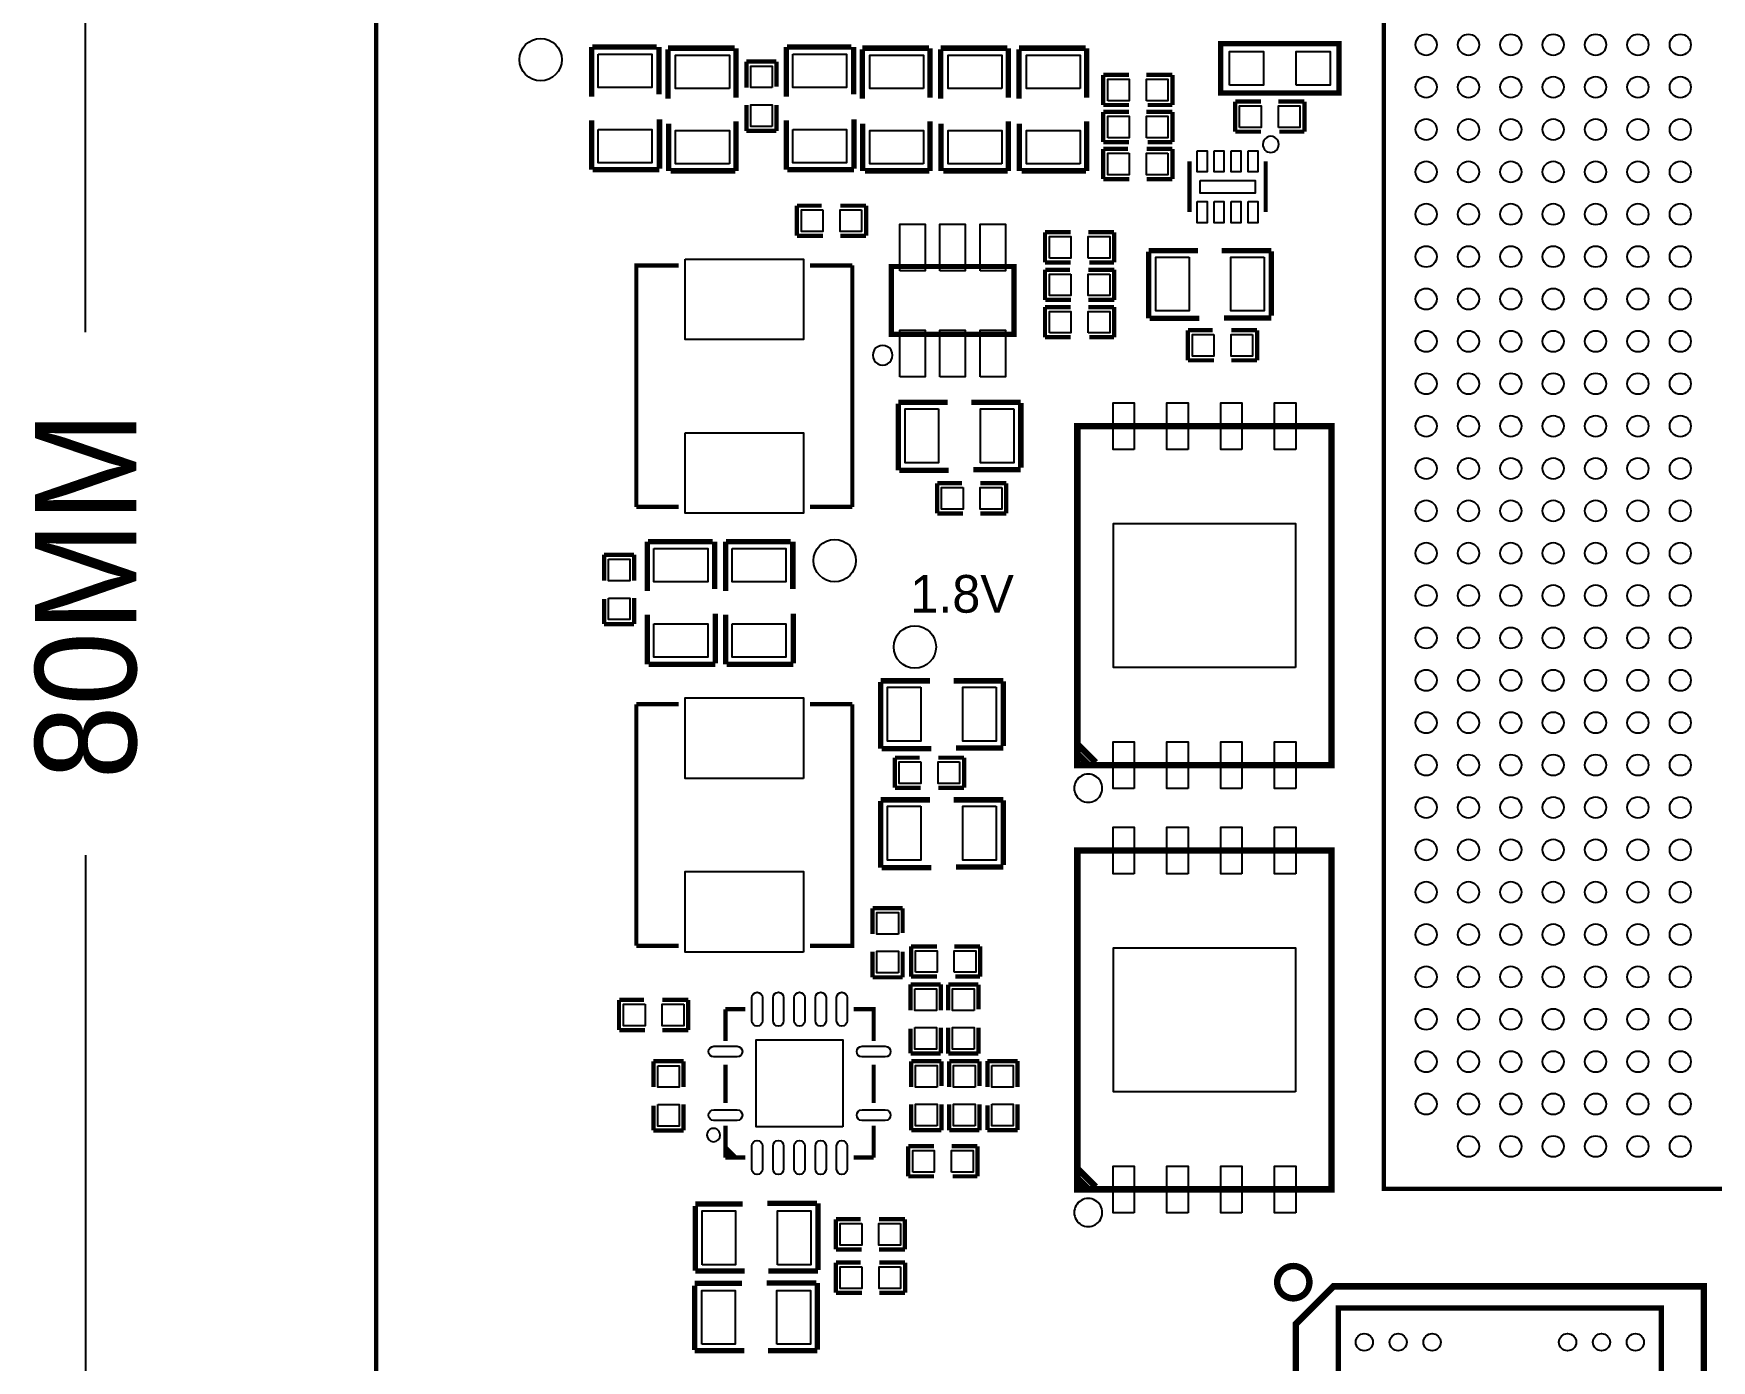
# Model space of a CAD drawing. Extents: x -9.4 to 80, y -0.1 to 86.6.
# Drawn here: x -8.09 to 31.53, y 20.51 to 51.83 of the extents above; entities that cross this region are included whole.
import ezdxf

# ---------------------------------------------------------------- set-up
doc = ezdxf.new("R2010")
doc.units = 0
for name, color, linetype in [('BG_DIMENSION', 85, 'CONTINUOUS'), ('BG_OUTLINE', 254, 'CONTINUOUS'), ('PG_SILKSCREEN_TOP', 2, 'CONTINUOUS'), ('PIN_TOP', 1, 'CONTINUOUS')]:
    doc.layers.add(name, color=color, linetype=linetype)

msp = doc.modelspace()

# ---------------------------------------------------------------- linework, layer by layer
at = {"layer": 'BG_DIMENSION'}
for points in [[(-6.859016, 44.784264), (-6.859016, 79.999992)], [(-6.859016, 32.439864), (-6.859016, 0)]]:
    msp.add_lwpolyline(points, dxfattribs=at)
at = {"layer": 'BG_OUTLINE', "const_width": 0.1}
msp.add_lwpolyline([(0, 0), (79.999992, 0), (79.999992, 79.999992), (0, 79.999992), (0, 0)], dxfattribs=at)
at = {"layer": 'PG_SILKSCREEN_TOP'}
for points, const_width in [([(23.791443, 24.56622), (63.791465, 24.56622), (63.791465, 64.566241), (23.791443, 64.566241), (23.791443, 24.56622)], 0.1), ([(5.089906, 51.5112), (5.089906, 50.3428)], 0.127), ([(6.626606, 51.5112), (5.102606, 51.5112)], 0.127), ([(6.677406, 50.3936), (6.677406, 51.5112)], 0.127), ([(6.894068, 51.4858), (8.468868, 51.4858)], 0.127), ([(6.894068, 50.292), (6.894068, 51.4604)], 0.127), ([(8.494268, 51.4858), (8.494268, 50.3174)], 0.127), ([(9.68502, 51.5112), (9.68502, 50.3428)], 0.127), ([(11.22172, 51.5112), (9.69772, 51.5112)], 0.127), ([(11.27252, 50.3936), (11.27252, 51.5112)], 0.127), ([(11.477473, 51.4858), (13.052273, 51.4858)], 0.127), ([(11.477473, 50.292), (11.477473, 51.4604)], 0.127), ([(13.077673, 51.4858), (13.077673, 50.3174)], 0.127), ([(13.325856, 51.4858), (14.900656, 51.4858)], 0.127), ([(13.325856, 50.292), (13.325856, 51.4604)], 0.127), ([(14.926056, 51.4858), (14.926056, 50.3174)], 0.127), ([(15.175357, 51.4858), (16.750157, 51.4858)], 0.127), ([(15.175357, 50.292), (15.175357, 51.4604)], 0.127), ([(16.775557, 51.4858), (16.775557, 50.3174)], 0.127), ([(22.733279, 50.426493), (19.939279, 50.426493), (19.939279, 51.594893), (22.733279, 51.594893), (22.733279, 50.426493)], 0.127), ([(8.741461, 51.169113), (9.452661, 51.169113)], 0.1016), ([(8.741461, 50.555119), (8.741461, 51.164719)], 0.1016), ([(9.452661, 51.164719), (9.452661, 50.580519)], 0.1016), ([(17.166793, 50.855753), (17.166793, 50.144553)], 0.1016), ([(17.166793, 50.855753), (17.776393, 50.855753)], 0.1016), ([(18.187187, 50.855753), (18.796787, 50.855753)], 0.1016), ([(18.801207, 50.855753), (18.801207, 50.144553)], 0.1016), ([(8.741461, 49.534724), (8.741461, 50.144324)], 0.1016), ([(9.452661, 49.534724), (9.452661, 50.144324)], 0.1016), ([(17.166793, 50.144553), (17.776393, 50.144553)], 0.1016), ([(17.166793, 49.98151), (17.166793, 49.27031)], 0.1016), ([(17.166793, 49.98151), (17.776393, 49.98151)], 0.1016), ([(18.187187, 49.98151), (18.796787, 49.98151)], 0.1016), ([(18.796787, 50.144553), (18.212587, 50.144553)], 0.1016), ([(18.801207, 49.98151), (18.801207, 49.27031)], 0.1016), ([(20.28256, 50.226595), (20.28256, 49.515395)], 0.1016), ([(20.28256, 50.226595), (20.89216, 50.226595)], 0.1016), ([(21.302955, 50.226595), (21.912555, 50.226595)], 0.1016), ([(21.916949, 50.226595), (21.916949, 49.515395)], 0.1016), ([(5.089906, 48.6156), (5.089906, 49.784)], 0.127), ([(6.690106, 49.8094), (6.690106, 48.641)], 0.127), ([(6.906768, 49.7078), (6.906768, 48.5902)], 0.127), ([(8.494268, 48.5902), (8.494268, 49.7586)], 0.127), ([(8.741461, 49.534724), (9.452661, 49.534724)], 0.1016), ([(9.68502, 48.6156), (9.68502, 49.784)], 0.127), ([(11.28522, 49.8094), (11.28522, 48.641)], 0.127), ([(11.490173, 49.7078), (11.490173, 48.5902)], 0.127), ([(13.077673, 48.5902), (13.077673, 49.7586)], 0.127), ([(13.338556, 49.7078), (13.338556, 48.5902)], 0.127), ([(14.926056, 48.5902), (14.926056, 49.7586)], 0.127), ([(15.188057, 49.7078), (15.188057, 48.5902)], 0.127), ([(16.775557, 48.5902), (16.775557, 49.7586)], 0.127), ([(20.28256, 49.515395), (20.89216, 49.515395)], 0.1016), ([(21.912555, 49.515395), (21.328355, 49.515395)], 0.1016), ([(17.166768, 48.396068), (17.166768, 49.107268)], 0.1016), ([(17.166793, 49.27031), (17.776393, 49.27031)], 0.1016), ([(17.171187, 49.107268), (17.755387, 49.107268)], 0.1016), ([(18.801182, 49.107268), (18.191582, 49.107268)], 0.1016), ([(18.796787, 49.27031), (18.212587, 49.27031)], 0.1016), ([(18.801182, 48.396068), (18.801182, 49.107268)], 0.1016), ([(19.203111, 48.815676), (19.203111, 47.615678)], 0.1), ([(21.003108, 48.815676), (21.003108, 47.615678)], 0.1), ([(6.690106, 48.6156), (5.115306, 48.6156)], 0.127), ([(6.957568, 48.5902), (8.481568, 48.5902)], 0.127), ([(11.28522, 48.6156), (9.71042, 48.6156)], 0.127), ([(11.540973, 48.5902), (13.064973, 48.5902)], 0.127), ([(13.389356, 48.5902), (14.913356, 48.5902)], 0.127), ([(15.238857, 48.5902), (16.762857, 48.5902)], 0.127), ([(17.780787, 48.396068), (17.171187, 48.396068)], 0.1016), ([(18.801182, 48.396068), (18.191582, 48.396068)], 0.1016), ([(9.934321, 47.057183), (9.934321, 47.768383)], 0.1016), ([(9.938741, 47.768383), (10.522941, 47.768383)], 0.1016), ([(11.568735, 47.768383), (10.959135, 47.768383)], 0.1016), ([(11.568735, 47.057183), (11.568735, 47.768383)], 0.1016), ([(15.792145, 47.140216), (15.792145, 46.429016)], 0.1016), ([(15.792145, 47.140216), (16.401745, 47.140216)], 0.1016), ([(16.812539, 47.140216), (17.422139, 47.140216)], 0.1016), ([(17.426559, 47.140216), (17.426559, 46.429016)], 0.1016), ([(10.548341, 47.057183), (9.938741, 47.057183)], 0.1016), ([(11.568735, 47.057183), (10.959135, 47.057183)], 0.1016), ([(18.240223, 46.706409), (19.408623, 46.706409)], 0.127), ([(21.135823, 46.706409), (19.967423, 46.706409)], 0.127), ([(21.135823, 45.169709), (21.135823, 46.693709)], 0.127), ([(6.142888, 40.658212), (6.142888, 46.358226), (7.142886, 46.358226)], 0.1), ([(10.24288, 46.358226), (11.242878, 46.358226)], 0.1), ([(11.242878, 40.658212), (11.242878, 46.358226)], 0.1), ([(12.161037, 46.332623), (15.061032, 46.332623), (15.061032, 44.732626), (12.161037, 44.732626), (12.161037, 46.332623)], 0.124993), ([(15.792145, 46.429016), (16.401745, 46.429016)], 0.1016), ([(17.422139, 46.429016), (16.837939, 46.429016)], 0.1016), ([(18.240223, 45.106209), (18.240223, 46.681009)], 0.127), ([(15.79212, 45.545756), (15.79212, 46.256956)], 0.1016), ([(15.796539, 46.256956), (16.380739, 46.256956)], 0.1016), ([(17.426534, 46.256956), (16.816934, 46.256956)], 0.1016), ([(17.426534, 45.545756), (17.426534, 46.256956)], 0.1016), ([(16.406139, 45.545756), (15.796539, 45.545756)], 0.1016), ([(17.426534, 45.545756), (16.816934, 45.545756)], 0.1016), ([(15.792145, 45.373696), (15.792145, 44.662496)], 0.1016), ([(15.792145, 45.373696), (16.401745, 45.373696)], 0.1016), ([(16.812539, 45.373696), (17.422139, 45.373696)], 0.1016), ([(17.426559, 45.373696), (17.426559, 44.662496)], 0.1016), ([(19.434023, 45.106209), (18.265623, 45.106209)], 0.127), ([(20.018223, 45.118909), (21.135823, 45.118909)], 0.127), ([(19.165519, 44.118149), (19.165519, 44.829349)], 0.1016), ([(19.169913, 44.829349), (19.754113, 44.829349)], 0.1016), ([(20.799908, 44.829349), (20.190308, 44.829349)], 0.1016), ([(20.799908, 44.118149), (20.799908, 44.829349)], 0.1016), ([(15.792145, 44.662496), (16.401745, 44.662496)], 0.1016), ([(17.422139, 44.662496), (16.837939, 44.662496)], 0.1016), ([(19.779513, 44.118149), (19.169913, 44.118149)], 0.1016), ([(20.799908, 44.118149), (20.190308, 44.118149)], 0.1016), ([(12.326137, 43.123993), (13.494537, 43.123993)], 0.127), ([(15.221737, 43.123993), (14.053337, 43.123993)], 0.127), ([(12.326137, 41.523793), (12.326137, 43.098593)], 0.127), ([(15.221737, 41.587293), (15.221737, 43.111293)], 0.127), ([(22.556267, 34.566098), (22.556267, 42.566107), (16.556279, 42.566107), (16.556279, 34.566098), (22.556267, 34.566098)], 0.1524), ([(14.104137, 41.536493), (15.221737, 41.536493)], 0.127), ([(13.519937, 41.523793), (12.351537, 41.523793)], 0.127), ([(13.24422, 40.505278), (13.24422, 41.216478)], 0.1016), ([(13.248615, 41.216478), (13.832815, 41.216478)], 0.1016), ([(14.878609, 41.216478), (14.269009, 41.216478)], 0.1016), ([(14.878609, 40.505278), (14.878609, 41.216478)], 0.1016), ([(7.142886, 40.658212), (6.142888, 40.658212)], 0.1), ([(10.24288, 40.658212), (11.242878, 40.658212)], 0.1), ([(13.858215, 40.505278), (13.248615, 40.505278)], 0.1016), ([(14.878609, 40.505278), (14.269009, 40.505278)], 0.1016), ([(6.406134, 39.840433), (6.406134, 38.672033)], 0.127), ([(7.942834, 39.840433), (6.418834, 39.840433)], 0.127), ([(7.993634, 38.722833), (7.993634, 39.840433)], 0.127), ([(8.250936, 39.840433), (8.250936, 38.672033)], 0.127), ([(9.787636, 39.840433), (8.263636, 39.840433)], 0.127), ([(9.838436, 38.722833), (9.838436, 39.840433)], 0.127), ([(5.380863, 39.529055), (5.380863, 38.919455)], 0.1016), ([(6.092063, 39.529055), (5.380863, 39.529055)], 0.1016), ([(6.092063, 39.529055), (6.092063, 38.919455)], 0.1016), ([(5.380863, 37.899061), (5.380863, 38.483261)], 0.1016), ([(6.092063, 38.508661), (6.092063, 37.899061)], 0.1016), ([(6.406134, 36.944833), (6.406134, 38.113233)], 0.127), ([(8.006334, 38.138633), (8.006334, 36.970233)], 0.127), ([(8.250936, 36.944833), (8.250936, 38.113233)], 0.127), ([(9.851136, 38.138633), (9.851136, 36.970233)], 0.127), ([(6.092063, 37.894641), (5.380863, 37.894641)], 0.1016), ([(8.006334, 36.944833), (6.431534, 36.944833)], 0.127), ([(9.851136, 36.944833), (8.276336, 36.944833)], 0.127), ([(11.911076, 36.553953), (13.079476, 36.553953)], 0.127), ([(11.911076, 34.953753), (11.911076, 36.528553)], 0.127), ([(14.806676, 36.553953), (13.638276, 36.553953)], 0.127), ([(14.806676, 35.017253), (14.806676, 36.541253)], 0.127), ([(6.142914, 36.000715), (6.142914, 30.300701)], 0.1), ([(7.142912, 36.000715), (6.142914, 36.000715)], 0.1), ([(11.242904, 36.000715), (11.242904, 30.300701), (10.242906, 30.300701)], 0.1), ([(10.242906, 36.000715), (11.242904, 36.000715)], 0.1), ([(13.104876, 34.953753), (11.936476, 34.953753)], 0.127), ([(13.689076, 34.966453), (14.806676, 34.966453)], 0.127), ([(16.813073, 34.578315), (16.559073, 34.832315)], 0.1524), ([(16.990873, 34.629115), (16.584473, 35.035515)], 0.1524), ([(12.246534, 34.02965), (12.246534, 34.74085)], 0.1016), ([(12.250928, 34.74085), (12.835128, 34.74085)], 0.1016), ([(13.880922, 34.74085), (13.271322, 34.74085)], 0.1016), ([(13.880922, 34.02965), (13.880922, 34.74085)], 0.1016), ([(12.860528, 34.02965), (12.250928, 34.02965)], 0.1016), ([(13.880922, 34.02965), (13.271322, 34.02965)], 0.1016), ([(11.911076, 33.745602), (13.079476, 33.745602)], 0.127), ([(11.911076, 32.145402), (11.911076, 33.720202)], 0.127), ([(14.806676, 33.745602), (13.638276, 33.745602)], 0.127), ([(14.806676, 32.208902), (14.806676, 33.732902)], 0.127), ([(22.556267, 24.551411), (22.556267, 32.551421), (16.556279, 32.551421), (16.556279, 24.551411), (22.556267, 24.551411)], 0.1524), ([(13.104876, 32.145402), (11.936476, 32.145402)], 0.127), ([(13.689076, 32.158102), (14.806676, 32.158102)], 0.127), ([(11.720373, 31.19054), (12.431573, 31.19054)], 0.1016), ([(11.720373, 30.57652), (11.720373, 31.18612)], 0.1016), ([(12.431573, 31.18612), (12.431573, 30.60192)], 0.1016), ([(7.142912, 30.300701), (6.142914, 30.300701)], 0.1), ([(11.720373, 29.556126), (11.720373, 30.165726)], 0.1016), ([(12.431573, 29.556126), (12.431573, 30.165726)], 0.1016), ([(12.629058, 30.284369), (12.629058, 29.573169)], 0.1016), ([(12.629058, 30.284369), (13.238658, 30.284369)], 0.1016), ([(13.649452, 30.284369), (14.259052, 30.284369)], 0.1016), ([(14.263472, 30.284369), (14.263472, 29.573169)], 0.1016), ([(11.720373, 29.556126), (12.431573, 29.556126)], 0.1016), ([(12.618466, 29.3894), (12.618466, 28.7798)], 0.1016), ([(13.329666, 29.3894), (12.618466, 29.3894)], 0.1016), ([(12.629058, 29.573169), (13.238658, 29.573169)], 0.1016), ([(13.329666, 29.3894), (13.329666, 28.7798)], 0.1016), ([(13.507517, 29.389426), (14.218717, 29.389426)], 0.1016), ([(13.507517, 28.775406), (13.507517, 29.385006)], 0.1016), ([(14.259052, 29.573169), (13.674852, 29.573169)], 0.1016), ([(14.218717, 29.385006), (14.218717, 28.800806)], 0.1016), ([(5.734482, 28.310637), (5.734482, 29.021837)], 0.1016), ([(5.738876, 29.021837), (6.323076, 29.021837)], 0.1016), ([(7.36887, 29.021837), (6.75927, 29.021837)], 0.1016), ([(7.36887, 28.310637), (7.36887, 29.021837)], 0.1016), ([(8.71695, 28.803625), (8.246974, 28.803625)], 0.1), ([(8.246974, 28.053614), (8.246974, 28.803625)], 0.1), ([(11.276965, 28.803625), (11.746967, 28.803625), (11.746967, 28.053614)], 0.1), ([(6.348476, 28.310637), (5.738876, 28.310637)], 0.1016), ([(7.36887, 28.310637), (6.75927, 28.310637)], 0.1016), ([(12.618466, 27.759406), (12.618466, 28.343606)], 0.1016), ([(13.329666, 28.369006), (13.329666, 27.759406)], 0.1016), ([(13.507517, 27.755012), (13.507517, 28.364612)], 0.1016), ([(14.218717, 27.755012), (14.218717, 28.364612)], 0.1016), ([(13.329666, 27.754986), (12.618466, 27.754986)], 0.1016), ([(13.507517, 27.755012), (14.218717, 27.755012)], 0.1016), ([(6.54685, 27.575332), (6.54685, 26.965732)], 0.1016), ([(7.25805, 27.575332), (6.54685, 27.575332)], 0.1016), ([(7.25805, 27.575332), (7.25805, 26.965732)], 0.1016), ([(8.246974, 27.49362), (8.246974, 26.593622)], 0.1), ([(11.746967, 27.49362), (11.746967, 26.593622)], 0.1), ([(12.634468, 27.580946), (13.345668, 27.580946)], 0.1016), ([(12.634468, 26.966926), (12.634468, 27.576526)], 0.1016), ([(13.345668, 27.576526), (13.345668, 26.992326)], 0.1016), ([(13.533222, 27.58092), (14.244422, 27.58092)], 0.1016), ([(13.533222, 26.966926), (13.533222, 27.576526)], 0.1016), ([(14.244422, 27.576526), (14.244422, 26.992326)], 0.1016), ([(14.431975, 27.58092), (14.431975, 26.97132)], 0.1016), ([(15.143175, 27.58092), (14.431975, 27.58092)], 0.1016), ([(15.143175, 27.58092), (15.143175, 26.97132)], 0.1016), ([(6.54685, 25.945338), (6.54685, 26.529538)], 0.1016), ([(7.25805, 26.554938), (7.25805, 25.945338)], 0.1016), ([(12.634468, 25.946532), (12.634468, 26.556132)], 0.1016), ([(13.345668, 25.946532), (13.345668, 26.556132)], 0.1016), ([(13.533222, 25.946532), (13.533222, 26.556132)], 0.1016), ([(14.244422, 25.946532), (14.244422, 26.556132)], 0.1016), ([(14.431975, 25.950926), (14.431975, 26.535126)], 0.1016), ([(15.143175, 26.560526), (15.143175, 25.950926)], 0.1016), ([(7.25805, 25.940944), (6.54685, 25.940944)], 0.1016), ([(8.246974, 26.053618), (8.246974, 25.303607)], 0.1), ([(11.746967, 26.053618), (11.746967, 25.303607)], 0.1), ([(12.634468, 25.946532), (13.345668, 25.946532)], 0.1016), ([(13.533222, 25.946532), (14.244422, 25.946532)], 0.1016), ([(15.143175, 25.946506), (14.431975, 25.946506)], 0.1016), ([(8.376971, 25.303607), (8.246974, 25.433604)], 0.1), ([(8.486953, 25.303607), (8.256956, 25.533604)], 0.1), ([(12.564542, 25.570434), (12.564542, 24.859234)], 0.1016), ([(12.564542, 25.570434), (13.174142, 25.570434)], 0.1016), ([(13.584936, 25.570434), (14.194536, 25.570434)], 0.1016), ([(14.19893, 25.570434), (14.19893, 24.859234)], 0.1016), ([(8.246974, 25.303607), (8.71695, 25.303607)], 0.1), ([(11.276965, 25.303607), (11.746967, 25.303607)], 0.1), ([(16.990873, 24.614403), (16.584473, 25.020803)], 0.1524), ([(12.564542, 24.859234), (13.174142, 24.859234)], 0.1016), ([(14.194536, 24.859234), (13.610336, 24.859234)], 0.1016), ([(16.813073, 24.563603), (16.559073, 24.817603)], 0.1524), ([(8.653272, 24.209705), (7.535672, 24.209705)], 0.127), ([(7.535672, 24.158905), (7.535672, 22.634905)], 0.127), ([(9.237472, 24.222405), (10.405872, 24.222405)], 0.127), ([(10.431272, 24.222405), (10.431272, 22.647605)], 0.127), ([(10.851566, 23.135133), (10.851566, 23.846333)], 0.1016), ([(10.85596, 23.846333), (11.44016, 23.846333)], 0.1016), ([(12.485954, 23.846333), (11.876354, 23.846333)], 0.1016), ([(12.485954, 23.135133), (12.485954, 23.846333)], 0.1016), ([(11.46556, 23.135133), (10.85596, 23.135133)], 0.1016), ([(12.485954, 23.135133), (11.876354, 23.135133)], 0.1016), ([(7.535672, 22.622205), (8.704072, 22.622205)], 0.127), ([(10.431272, 22.622205), (9.262872, 22.622205)], 0.127), ([(10.853852, 22.111767), (10.853852, 22.822967)], 0.1016), ([(10.858246, 22.822967), (11.442446, 22.822967)], 0.1016), ([(12.48824, 22.822967), (11.87864, 22.822967)], 0.1016), ([(12.48824, 22.111767), (12.48824, 22.822967)], 0.1016), ([(8.639048, 22.332645), (7.521448, 22.332645)], 0.127), ([(7.521448, 22.281845), (7.521448, 20.757845)], 0.127), ([(9.223248, 22.345345), (10.391648, 22.345345)], 0.127), ([(10.417048, 22.345345), (10.417048, 20.770545)], 0.127), ([(31.348832, 7.626934), (21.713647, 7.626934), (21.713647, 21.372932), (22.602647, 22.261932), (31.348832, 22.261932), (31.348832, 7.626934)], 0.1524), ([(11.467846, 22.111767), (10.858246, 22.111767)], 0.1016), ([(12.48824, 22.111767), (11.87864, 22.111767)], 0.1016), ([(30.34124, 21.751646), (22.72124, 21.751646), (22.72124, 8.137246), (30.34124, 8.137246), (30.34124, 21.751646)], 0.127), ([(7.521448, 20.745145), (8.689848, 20.745145)], 0.127), ([(10.417048, 20.745145), (9.248648, 20.745145)], 0.127)]:
    msp.add_lwpolyline(points, dxfattribs=dict(at, const_width=const_width))
for points in [[(21.313115, 49.2157, 1), (20.933105, 49.215676, 1)], [(12.194235, 44.237224, 1), (11.72582, 44.237204, 1)], [(17.144263, 34.019515, 1), (16.481887, 34.019505, 1)], [(8.123453, 25.833603, 1), (7.810469, 25.833628, 1)], [(17.144263, 24.004803, 1), (16.481873, 24.004829, 1)]]:
    msp.add_lwpolyline(points, format="xyb", close=True, dxfattribs=at)
at = {"layer": 'PG_SILKSCREEN_TOP', "const_width": 0.1524}
msp.add_lwpolyline([(22.03544, 22.361246, 0.999995), (21.27344, 22.361246, 1.000005), (22.03544, 22.361246)], format="xyb", dxfattribs=at)
at = {"layer": 'PIN_TOP'}
for points in [[(5.242306, 51.3461), (6.512306, 51.3461), (6.512306, 50.5587), (5.242306, 50.5587)], [(8.341868, 50.5333), (7.071868, 50.5333), (7.071868, 51.3207), (8.341868, 51.3207)], [(9.83742, 51.3461), (11.10742, 51.3461), (11.10742, 50.5587), (9.83742, 50.5587)], [(12.925273, 50.5333), (11.655273, 50.5333), (11.655273, 51.3207), (12.925273, 51.3207)], [(14.773656, 50.5333), (13.503656, 50.5333), (13.503656, 51.3207), (14.773656, 51.3207)], [(16.623157, 50.5333), (15.353157, 50.5333), (15.353157, 51.3207), (16.623157, 51.3207)], [(20.148829, 50.610643), (20.148829, 51.410743), (20.948929, 51.410743), (20.948929, 50.610643)], [(21.723629, 50.610643), (21.723629, 51.410743), (22.523729, 51.410743), (22.523729, 50.610643)], [(9.351061, 50.555119), (8.843061, 50.555119), (8.843061, 51.063119), (9.351061, 51.063119)], [(17.272787, 50.246153), (17.272787, 50.754153), (17.780787, 50.754153), (17.780787, 50.246153)], [(18.187187, 50.246153), (18.187187, 50.754153), (18.695187, 50.754153), (18.695187, 50.246153)], [(9.351061, 49.640719), (8.843061, 49.640719), (8.843061, 50.148719), (9.351061, 50.148719)], [(20.388555, 49.616995), (20.388555, 50.124995), (20.896555, 50.124995), (20.896555, 49.616995)], [(21.302955, 49.616995), (21.302955, 50.124995), (21.810955, 50.124995), (21.810955, 49.616995)], [(5.242306, 49.5681), (6.512306, 49.5681), (6.512306, 48.7807), (5.242306, 48.7807)], [(8.341868, 48.7553), (7.071868, 48.7553), (7.071868, 49.5427), (8.341868, 49.5427)], [(9.83742, 49.5681), (11.10742, 49.5681), (11.10742, 48.7807), (9.83742, 48.7807)], [(12.925273, 48.7553), (11.655273, 48.7553), (11.655273, 49.5427), (12.925273, 49.5427)], [(14.773656, 48.7553), (13.503656, 48.7553), (13.503656, 49.5427), (14.773656, 49.5427)], [(16.623157, 48.7553), (15.353157, 48.7553), (15.353157, 49.5427), (16.623157, 49.5427)], [(17.272787, 49.37191), (17.272787, 49.87991), (17.780787, 49.87991), (17.780787, 49.37191)], [(18.187187, 49.37191), (18.187187, 49.87991), (18.695187, 49.87991), (18.695187, 49.37191)], [(17.780787, 49.005668), (17.780787, 48.497668), (17.272787, 48.497668), (17.272787, 49.005668)], [(18.695187, 49.005668), (18.695187, 48.497668), (18.187187, 48.497668), (18.187187, 49.005668)], [(19.388112, 49.065675), (19.618109, 49.065675), (19.618109, 48.565676), (19.388112, 48.565676)], [(19.788111, 49.065675), (20.018108, 49.065675), (20.018108, 48.565676), (19.788111, 48.565676)], [(20.188111, 49.065675), (20.418107, 49.065675), (20.418107, 48.565676), (20.188111, 48.565676)], [(20.58811, 49.065675), (20.818107, 49.065675), (20.818107, 48.565676), (20.58811, 48.565676)], [(19.453111, 48.365677), (20.753108, 48.365677), (20.753108, 48.065677), (19.453111, 48.065677)], [(10.548341, 47.666783), (10.548341, 47.158783), (10.040341, 47.158783), (10.040341, 47.666783)], [(11.462741, 47.666783), (11.462741, 47.158783), (10.954741, 47.158783), (10.954741, 47.666783)], [(19.388112, 47.865678), (19.618109, 47.865678), (19.618109, 47.365679), (19.388112, 47.365679)], [(19.788111, 47.865678), (20.018108, 47.865678), (20.018108, 47.365679), (19.788111, 47.365679)], [(20.188111, 47.865678), (20.418107, 47.865678), (20.418107, 47.365679), (20.188111, 47.365679)], [(20.58811, 47.865678), (20.818107, 47.865678), (20.818107, 47.365679), (20.58811, 47.365679)], [(12.361012, 46.232623), (12.361012, 47.332621), (12.96101, 47.332621), (12.96101, 46.232623)], [(13.311022, 46.232623), (13.311022, 47.332621), (13.911021, 47.332621), (13.911021, 46.232623)], [(14.261033, 46.232623), (14.261033, 47.332621), (14.861032, 47.332621), (14.861032, 46.232623)], [(15.898139, 46.530616), (15.898139, 47.038616), (16.406139, 47.038616), (16.406139, 46.530616)], [(16.812539, 46.530616), (16.812539, 47.038616), (17.320539, 47.038616), (17.320539, 46.530616)], [(7.292899, 46.508226), (10.092893, 46.508226), (10.092893, 44.608229), (7.292899, 44.608229)], [(19.192723, 46.554009), (19.192723, 45.284009), (18.405323, 45.284009), (18.405323, 46.554009)], [(20.970723, 46.554009), (20.970723, 45.284009), (20.183323, 45.284009), (20.183323, 46.554009)], [(16.406139, 46.155356), (16.406139, 45.647356), (15.898139, 45.647356), (15.898139, 46.155356)], [(17.320539, 46.155356), (17.320539, 45.647356), (16.812539, 45.647356), (16.812539, 46.155356)], [(15.898139, 44.764096), (15.898139, 45.272096), (16.406139, 45.272096), (16.406139, 44.764096)], [(16.812539, 44.764096), (16.812539, 45.272096), (17.320539, 45.272096), (17.320539, 44.764096)], [(12.361012, 43.732602), (12.361012, 44.8326), (12.96101, 44.8326), (12.96101, 43.732602)], [(13.311022, 43.732602), (13.311022, 44.8326), (13.911021, 44.8326), (13.911021, 43.732602)], [(14.261033, 43.732602), (14.261033, 44.8326), (14.861032, 44.8326), (14.861032, 43.732602)], [(19.779513, 44.727749), (19.779513, 44.219749), (19.271513, 44.219749), (19.271513, 44.727749)], [(20.693913, 44.727749), (20.693913, 44.219749), (20.185913, 44.219749), (20.185913, 44.727749)], [(13.278637, 42.971593), (13.278637, 41.701593), (12.491237, 41.701593), (12.491237, 42.971593)], [(15.056637, 42.971593), (15.056637, 41.701593), (14.269237, 41.701593), (14.269237, 42.971593)], [(17.901222, 42.016058), (17.401324, 42.016058), (17.401324, 43.116157), (17.901222, 43.116157)], [(19.171222, 42.016058), (18.671324, 42.016058), (18.671324, 43.116157), (19.171222, 43.116157)], [(20.441222, 42.016058), (19.941324, 42.016058), (19.941324, 43.116157), (20.441222, 43.116157)], [(21.711222, 42.016058), (21.211324, 42.016058), (21.211324, 43.116157), (21.711222, 43.116157)], [(7.292899, 42.408234), (10.092893, 42.408234), (10.092893, 40.508238), (7.292899, 40.508238)], [(13.858215, 41.114878), (13.858215, 40.606878), (13.350215, 40.606878), (13.350215, 41.114878)], [(14.772615, 41.114878), (14.772615, 40.606878), (14.264615, 40.606878), (14.264615, 41.114878)], [(21.706269, 36.866119), (17.406277, 36.866119), (17.406277, 40.266112), (21.706269, 40.266112)], [(6.558534, 39.675333), (7.828534, 39.675333), (7.828534, 38.887933), (6.558534, 38.887933)], [(8.403336, 39.675333), (9.673336, 39.675333), (9.673336, 38.887933), (8.403336, 38.887933)], [(5.482463, 39.423061), (5.990463, 39.423061), (5.990463, 38.915061), (5.482463, 38.915061)], [(5.482463, 38.508661), (5.990463, 38.508661), (5.990463, 38.000661), (5.482463, 38.000661)], [(6.558534, 37.897333), (7.828534, 37.897333), (7.828534, 37.109933), (6.558534, 37.109933)], [(8.403336, 37.897333), (9.673336, 37.897333), (9.673336, 37.109933), (8.403336, 37.109933)], [(10.092893, 34.250694), (7.292899, 34.250694), (7.292899, 36.15069), (10.092893, 36.15069)], [(12.863576, 36.401553), (12.863576, 35.131553), (12.076176, 35.131553), (12.076176, 36.401553)], [(14.641576, 36.401553), (14.641576, 35.131553), (13.854176, 35.131553), (13.854176, 36.401553)], [(17.901222, 34.016074), (17.401324, 34.016074), (17.401324, 35.116173), (17.901222, 35.116173)], [(19.171222, 34.016074), (18.671324, 34.016074), (18.671324, 35.116173), (19.171222, 35.116173)], [(20.441222, 34.016074), (19.941324, 34.016074), (19.941324, 35.116173), (20.441222, 35.116173)], [(21.711222, 34.016074), (21.211324, 34.016074), (21.211324, 35.116173), (21.711222, 35.116173)], [(12.860528, 34.63925), (12.860528, 34.13125), (12.352528, 34.13125), (12.352528, 34.63925)], [(13.774928, 34.63925), (13.774928, 34.13125), (13.266928, 34.13125), (13.266928, 34.63925)], [(12.863576, 33.593202), (12.863576, 32.323202), (12.076176, 32.323202), (12.076176, 33.593202)], [(14.641576, 33.593202), (14.641576, 32.323202), (13.854176, 32.323202), (13.854176, 33.593202)], [(17.901222, 32.001346), (17.401324, 32.001346), (17.401324, 33.101445), (17.901222, 33.101445)], [(19.171222, 32.001346), (18.671324, 32.001346), (18.671324, 33.101445), (19.171222, 33.101445)], [(20.441222, 32.001346), (19.941324, 32.001346), (19.941324, 33.101445), (20.441222, 33.101445)], [(21.711222, 32.001346), (21.211324, 32.001346), (21.211324, 33.101445), (21.711222, 33.101445)], [(10.092893, 30.150702), (7.292899, 30.150702), (7.292899, 32.050698), (10.092893, 32.050698)], [(12.329973, 30.57652), (11.821973, 30.57652), (11.821973, 31.08452), (12.329973, 31.08452)], [(12.329973, 29.66212), (11.821973, 29.66212), (11.821973, 30.17012), (12.329973, 30.17012)], [(12.735052, 29.674769), (12.735052, 30.182769), (13.243052, 30.182769), (13.243052, 29.674769)], [(13.649452, 29.674769), (13.649452, 30.182769), (14.157452, 30.182769), (14.157452, 29.674769)], [(21.706269, 26.851407), (17.406277, 26.851407), (17.406277, 30.2514), (21.706269, 30.2514)], [(6.348476, 28.920237), (6.348476, 28.412237), (5.840476, 28.412237), (5.840476, 28.920237)], [(7.262876, 28.920237), (7.262876, 28.412237), (6.754876, 28.412237), (6.754876, 28.920237)], [(12.720066, 29.283406), (13.228066, 29.283406), (13.228066, 28.775406), (12.720066, 28.775406)], [(14.117117, 28.775406), (13.609117, 28.775406), (13.609117, 29.283406), (14.117117, 29.283406)], [(12.720066, 28.369006), (13.228066, 28.369006), (13.228066, 27.861006), (12.720066, 27.861006)], [(14.117117, 27.861006), (13.609117, 27.861006), (13.609117, 28.369006), (14.117117, 28.369006)], [(11.021962, 26.028612), (8.971953, 26.028612), (8.971953, 28.078621), (11.021962, 28.078621)], [(6.64845, 27.469338), (7.15645, 27.469338), (7.15645, 26.961338), (6.64845, 26.961338)], [(13.244068, 26.966926), (12.736068, 26.966926), (12.736068, 27.474926), (13.244068, 27.474926)], [(14.142822, 26.966926), (13.634822, 26.966926), (13.634822, 27.474926), (14.142822, 27.474926)], [(14.533575, 27.474926), (15.041575, 27.474926), (15.041575, 26.966926), (14.533575, 26.966926)], [(6.64845, 26.554938), (7.15645, 26.554938), (7.15645, 26.046938), (6.64845, 26.046938)], [(13.244068, 26.052526), (12.736068, 26.052526), (12.736068, 26.560526), (13.244068, 26.560526)], [(14.142822, 26.052526), (13.634822, 26.052526), (13.634822, 26.560526), (14.142822, 26.560526)], [(14.533575, 26.560526), (15.041575, 26.560526), (15.041575, 26.052526), (14.533575, 26.052526)], [(12.670536, 24.960834), (12.670536, 25.468834), (13.178536, 25.468834), (13.178536, 24.960834)], [(13.584936, 24.960834), (13.584936, 25.468834), (14.092936, 25.468834), (14.092936, 24.960834)], [(17.901222, 24.001362), (17.401324, 24.001362), (17.401324, 25.101461), (17.901222, 25.101461)], [(19.171222, 24.001362), (18.671324, 24.001362), (18.671324, 25.101461), (19.171222, 25.101461)], [(20.441222, 24.001362), (19.941324, 24.001362), (19.941324, 25.101461), (20.441222, 25.101461)], [(21.711222, 24.001362), (21.211324, 24.001362), (21.211324, 25.101461), (21.711222, 25.101461)], [(7.700772, 22.774605), (7.700772, 24.044605), (8.488172, 24.044605), (8.488172, 22.774605)], [(9.478772, 22.774605), (9.478772, 24.044605), (10.266172, 24.044605), (10.266172, 22.774605)], [(11.46556, 23.744733), (11.46556, 23.236733), (10.95756, 23.236733), (10.95756, 23.744733)], [(12.37996, 23.744733), (12.37996, 23.236733), (11.87196, 23.236733), (11.87196, 23.744733)], [(11.467846, 22.721367), (11.467846, 22.213367), (10.959846, 22.213367), (10.959846, 22.721367)], [(12.382246, 22.721367), (12.382246, 22.213367), (11.874246, 22.213367), (11.874246, 22.721367)], [(7.686548, 20.897545), (7.686548, 22.167545), (8.473948, 22.167545), (8.473948, 20.897545)], [(9.464548, 20.897545), (9.464548, 22.167545), (10.251948, 22.167545), (10.251948, 20.897545)]]:
    msp.add_lwpolyline(points, close=True, dxfattribs=at)
for points in [[(9.121965, 29.078593), (9.121965, 28.528607, -1), (8.871953, 28.528607), (8.871953, 29.078593, -1)], [(9.621964, 29.078593), (9.621964, 28.528607, -1), (9.371952, 28.528607), (9.371952, 29.078593, -1)], [(10.121964, 29.078593), (10.121964, 28.528607, -1), (9.871951, 28.528607), (9.871951, 29.078593, -1)], [(10.621963, 29.078593), (10.621963, 28.528607, -1), (10.37195, 28.528607), (10.37195, 29.078593, -1)], [(11.121961, 29.078593), (11.121961, 28.528607, -1), (10.871949, 28.528607), (10.871949, 29.078593, -1)], [(7.971955, 27.928608), (8.521941, 27.928608, -1), (8.521941, 27.678596), (7.971955, 27.678596, -1)], [(11.471973, 27.928608), (12.02196, 27.928608, -1), (12.02196, 27.678596), (11.471973, 27.678596, -1)], [(7.971955, 26.428611), (8.521941, 26.428611, -1), (8.521941, 26.178599), (7.971955, 26.178599, -1)], [(11.471973, 26.428611), (12.02196, 26.428611, -1), (12.02196, 26.178599), (11.471973, 26.178599, -1)], [(9.121965, 25.5786), (9.121965, 25.028614, -1), (8.871953, 25.028614), (8.871953, 25.5786, -1)], [(9.621964, 25.5786), (9.621964, 25.028614, -1), (9.371952, 25.028614), (9.371952, 25.5786, -1)], [(10.121964, 25.5786), (10.121964, 25.028614, -1), (9.871951, 25.028614), (9.871951, 25.5786, -1)], [(10.621963, 25.5786), (10.621963, 25.028614, -1), (10.37195, 25.028614), (10.37195, 25.5786, -1)], [(11.121961, 25.5786), (11.121961, 25.028614, -1), (10.871949, 25.028614), (10.871949, 25.5786, -1)]]:
    msp.add_lwpolyline(points, format="xyb", close=True, dxfattribs=at)
for centre, radius in [((3.883304, 51.215341), 0.499999), ((24.791467, 51.566242), 0.249999), ((25.791465, 51.566242), 0.249999), ((26.791463, 51.566242), 0.249999), ((27.791461, 51.566242), 0.249999), ((28.791459, 51.566242), 0.249999), ((29.791457, 51.566242), 0.249999), ((30.791455, 51.566242), 0.249999), ((24.791467, 50.566218), 0.249999), ((25.791465, 50.566218), 0.249999), ((26.791463, 50.566218), 0.249999), ((27.791461, 50.566218), 0.249999), ((28.791459, 50.566218), 0.249999), ((29.791457, 50.566218), 0.249999), ((30.791455, 50.566218), 0.249999), ((24.791467, 49.56622), 0.249999), ((25.791465, 49.56622), 0.249999), ((26.791463, 49.56622), 0.249999), ((27.791461, 49.56622), 0.249999), ((28.791459, 49.56622), 0.249999), ((29.791457, 49.56622), 0.249999), ((30.791455, 49.56622), 0.249999), ((24.791467, 48.566222), 0.249999), ((25.791465, 48.566222), 0.249999), ((26.791463, 48.566222), 0.249999), ((27.791461, 48.566222), 0.249999), ((28.791459, 48.566222), 0.249999), ((29.791457, 48.566222), 0.249999), ((30.791455, 48.566222), 0.249999), ((24.791467, 47.566224), 0.249999), ((25.791465, 47.566224), 0.249999), ((26.791463, 47.566224), 0.249999), ((27.791461, 47.566224), 0.249999), ((28.791459, 47.566224), 0.249999), ((29.791457, 47.566224), 0.249999), ((30.791455, 47.566224), 0.249999), ((24.791467, 46.566226), 0.249999), ((25.791465, 46.566226), 0.249999), ((26.791463, 46.566226), 0.249999), ((27.791461, 46.566226), 0.249999), ((28.791459, 46.566226), 0.249999), ((29.791457, 46.566226), 0.249999), ((30.791455, 46.566226), 0.249999), ((24.791467, 45.566228), 0.249999), ((25.791465, 45.566228), 0.249999), ((26.791463, 45.566228), 0.249999), ((27.791461, 45.566228), 0.249999), ((28.791459, 45.566228), 0.249999), ((29.791457, 45.566228), 0.249999), ((30.791455, 45.566228), 0.249999), ((24.791467, 44.56623), 0.249999), ((25.791465, 44.56623), 0.249999), ((26.791463, 44.56623), 0.249999), ((27.791461, 44.56623), 0.249999), ((28.791459, 44.56623), 0.249999), ((29.791457, 44.56623), 0.249999), ((30.791455, 44.56623), 0.249999), ((24.791467, 43.566232), 0.249999), ((25.791465, 43.566232), 0.249999), ((26.791463, 43.566232), 0.249999), ((27.791461, 43.566232), 0.249999), ((28.791459, 43.566232), 0.249999), ((29.791457, 43.566232), 0.249999), ((30.791455, 43.566232), 0.249999), ((24.791467, 42.566234), 0.249999), ((25.791465, 42.566234), 0.249999), ((26.791463, 42.566234), 0.249999), ((27.791461, 42.566234), 0.249999), ((28.791459, 42.566234), 0.249999), ((29.791457, 42.566234), 0.249999), ((30.791455, 42.566234), 0.249999), ((24.791467, 41.566236), 0.249999), ((25.791465, 41.566236), 0.249999), ((26.791463, 41.566236), 0.249999), ((27.791461, 41.566236), 0.249999), ((28.791459, 41.566236), 0.249999), ((29.791457, 41.566236), 0.249999), ((30.791455, 41.566236), 0.249999), ((24.791467, 40.566238), 0.249999), ((25.791465, 40.566238), 0.249999), ((26.791463, 40.566238), 0.249999), ((27.791461, 40.566238), 0.249999), ((28.791459, 40.566238), 0.249999), ((29.791457, 40.566238), 0.249999), ((30.791455, 40.566238), 0.249999), ((10.827461, 39.391336), 0.499999), ((24.791467, 39.56624), 0.249999), ((25.791465, 39.56624), 0.249999), ((26.791463, 39.56624), 0.249999), ((27.791461, 39.56624), 0.249999), ((28.791459, 39.56624), 0.249999), ((29.791457, 39.56624), 0.249999), ((30.791455, 39.56624), 0.249999), ((24.791467, 38.566242), 0.249999), ((25.791465, 38.566242), 0.249999), ((26.791463, 38.566242), 0.249999), ((27.791461, 38.566242), 0.249999), ((28.791459, 38.566242), 0.249999), ((29.791457, 38.566242), 0.249999), ((30.791455, 38.566242), 0.249999), ((12.720422, 37.353367), 0.499999), ((24.791467, 37.566219), 0.249999), ((25.791465, 37.566219), 0.249999), ((26.791463, 37.566219), 0.249999), ((27.791461, 37.566219), 0.249999), ((28.791459, 37.566219), 0.249999), ((29.791457, 37.566219), 0.249999), ((30.791455, 37.566219), 0.249999), ((24.791467, 36.566221), 0.249999), ((25.791465, 36.566221), 0.249999), ((26.791463, 36.566221), 0.249999), ((27.791461, 36.566221), 0.249999), ((28.791459, 36.566221), 0.249999), ((29.791457, 36.566221), 0.249999), ((30.791455, 36.566221), 0.249999), ((24.791467, 35.566223), 0.249999), ((25.791465, 35.566223), 0.249999), ((26.791463, 35.566223), 0.249999), ((27.791461, 35.566223), 0.249999), ((28.791459, 35.566223), 0.249999), ((29.791457, 35.566223), 0.249999), ((30.791455, 35.566223), 0.249999), ((24.791467, 34.566225), 0.249999), ((25.791465, 34.566225), 0.249999), ((26.791463, 34.566225), 0.249999), ((27.791461, 34.566225), 0.249999), ((28.791459, 34.566225), 0.249999), ((29.791457, 34.566225), 0.249999), ((30.791455, 34.566225), 0.249999), ((24.791467, 33.566227), 0.249999), ((25.791465, 33.566227), 0.249999), ((26.791463, 33.566227), 0.249999), ((27.791461, 33.566227), 0.249999), ((28.791459, 33.566227), 0.249999), ((29.791457, 33.566227), 0.249999), ((30.791455, 33.566227), 0.249999), ((24.791467, 32.566229), 0.249999), ((25.791465, 32.566229), 0.249999), ((26.791463, 32.566229), 0.249999), ((27.791461, 32.566229), 0.249999), ((28.791459, 32.566229), 0.249999), ((29.791457, 32.566229), 0.249999), ((30.791455, 32.566229), 0.249999), ((24.791467, 31.566231), 0.249999), ((25.791465, 31.566231), 0.249999), ((26.791463, 31.566231), 0.249999), ((27.791461, 31.566231), 0.249999), ((28.791459, 31.566231), 0.249999), ((29.791457, 31.566231), 0.249999), ((30.791455, 31.566231), 0.249999), ((24.791467, 30.566233), 0.249999), ((25.791465, 30.566233), 0.249999), ((26.791463, 30.566233), 0.249999), ((27.791461, 30.566233), 0.249999), ((28.791459, 30.566233), 0.249999), ((29.791457, 30.566233), 0.249999), ((30.791455, 30.566233), 0.249999), ((24.791467, 29.566235), 0.249999), ((25.791465, 29.566235), 0.249999), ((26.791463, 29.566235), 0.249999), ((27.791461, 29.566235), 0.249999), ((28.791459, 29.566235), 0.249999), ((29.791457, 29.566235), 0.249999), ((30.791455, 29.566235), 0.249999), ((24.791467, 28.566237), 0.249999), ((25.791465, 28.566237), 0.249999), ((26.791463, 28.566237), 0.249999), ((27.791461, 28.566237), 0.249999), ((28.791459, 28.566237), 0.249999), ((29.791457, 28.566237), 0.249999), ((30.791455, 28.566237), 0.249999), ((24.791467, 27.566239), 0.249999), ((25.791465, 27.566239), 0.249999), ((26.791463, 27.566239), 0.249999), ((27.791461, 27.566239), 0.249999), ((28.791459, 27.566239), 0.249999), ((29.791457, 27.566239), 0.249999), ((30.791455, 27.566239), 0.249999), ((24.791467, 26.566241), 0.249999), ((25.791465, 26.566241), 0.249999), ((26.791463, 26.566241), 0.249999), ((27.791461, 26.566241), 0.249999), ((28.791459, 26.566241), 0.249999), ((29.791457, 26.566241), 0.249999), ((30.791455, 26.566241), 0.249999), ((25.791465, 25.566243), 0.249999), ((26.791463, 25.566243), 0.249999), ((27.791461, 25.566243), 0.249999), ((28.791459, 25.566243), 0.249999), ((29.791457, 25.566243), 0.249999), ((30.791455, 25.566243), 0.249999), ((23.331348, 20.944434), 0.2032), ((24.131245, 20.944434), 0.2032), ((24.931345, 20.944434), 0.2032), ((28.131135, 20.944434), 0.2032), ((28.931235, 20.944434), 0.2032), ((29.731132, 20.944434), 0.2032)]:
    msp.add_circle(centre, radius, dxfattribs=at)

# ---------------------------------------------------------------- texts
at = {"layer": 'BG_DIMENSION', "width": 0.978723}
msp.add_text('80MM', height=2.3876, rotation=90, dxfattribs=at).set_placement((-5.665216, 34.230564))
at = {"layer": 'PG_SILKSCREEN_TOP'}
msp.add_text('1.8V', height=0.889, dxfattribs=at).set_placement((12.611862, 38.162738))

doc.saveas('drawing.dxf')
